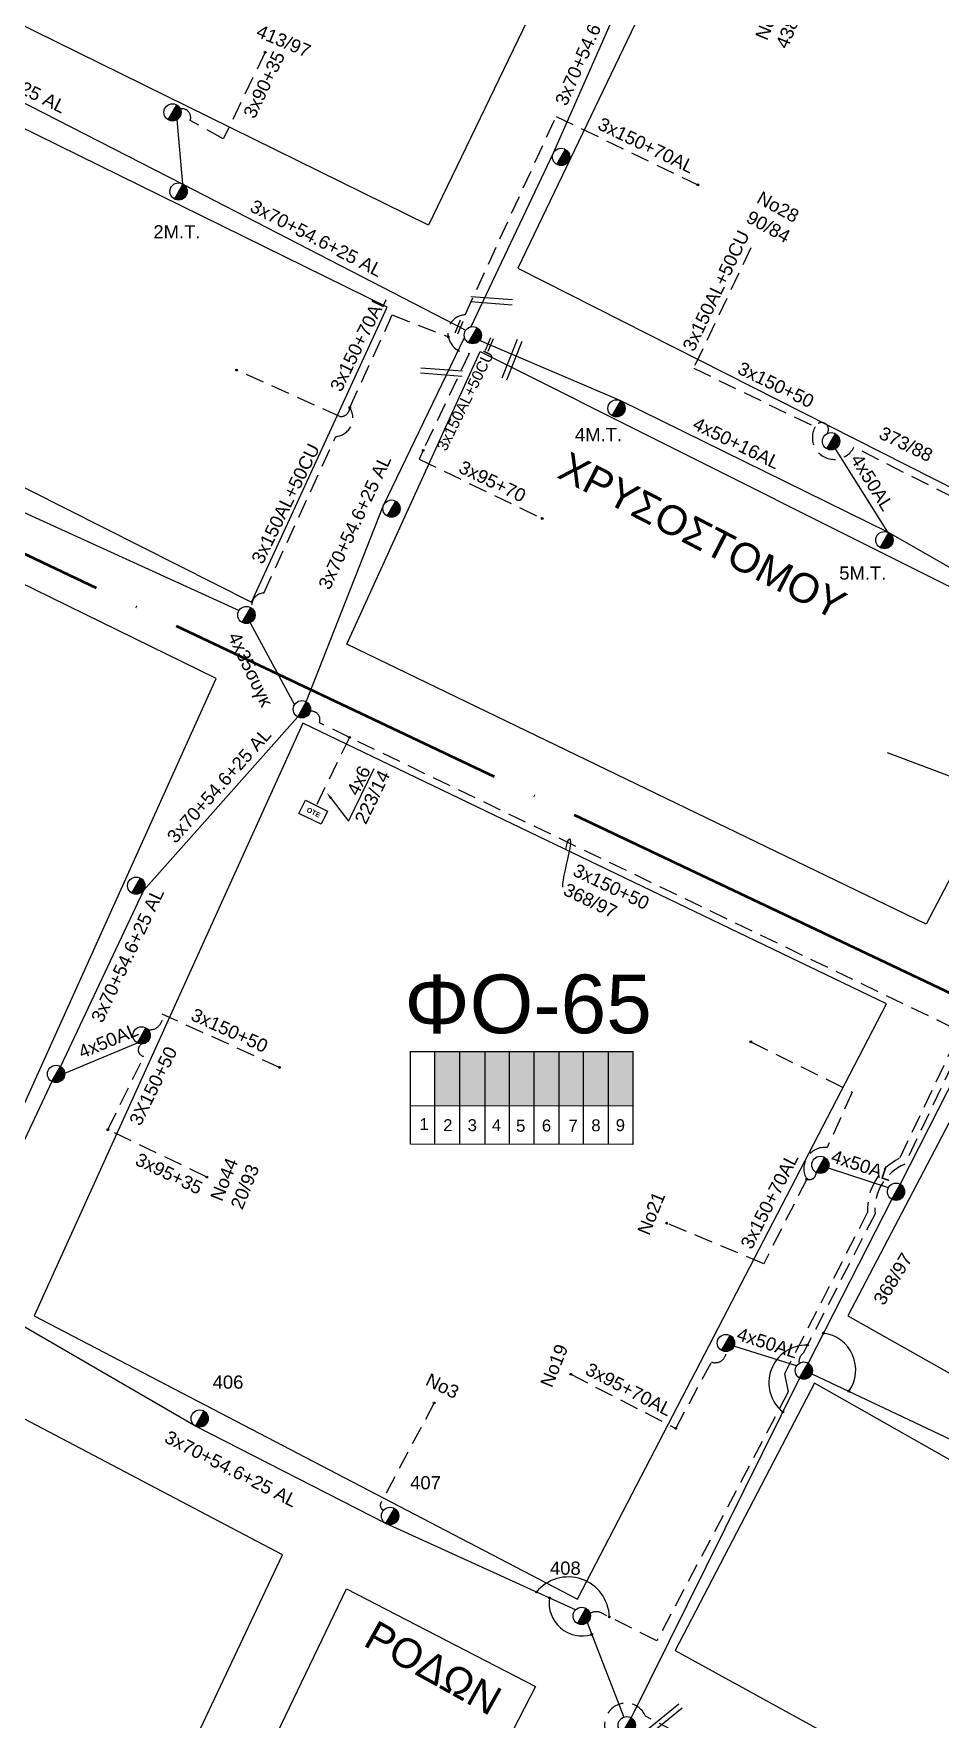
# Model space of a CAD drawing. Header units: millimetres. Extents: x 1020 to 3238, y 796 to 1818.
# Drawn here: x 1616.9 to 1740.6, y 1105.9 to 1335.8 of the extents above; entities that cross this region are included whole.
import ezdxf
from ezdxf import colors
from ezdxf.entities.mleader import LeaderData, LeaderLine
from ezdxf.enums import TextEntityAlignment as Align
from ezdxf.math import Vec2, Vec3

# ---------------------------------------------------------------- set-up
doc = ezdxf.new("R2010")
doc.units = ezdxf.units.MM
doc.linetypes.add('ACAD_ISO04W100', pattern=[30, 24, -3, 0, -3])
doc.linetypes.add('DASHED', pattern=[19.05, 12.7, -6.35])
for name, color, linetype, lineweight in [('.15', 7, 'Continuous', 30), ('.15AL', 7, 'DASHED', 30), ('3x150+50', 7, 'Continuous', 30), ('3x150+50 XLPE', 7, 'SYN_LINE', 30), ('3x150+70AL', 7, 'DASHED', 30), ('3x150AL+50CU', 7, 'Continuous', 30), ('3x70+54.6+25 AL', 7, 'SYN_LINE', 30), ('3x90+35', 7, 'Continuous', 30), ('3x95+35', 7, 'Continuous', 30), ('3X95+70', 7, 'Continuous', 30), ('3x95+70AL', 7, 'Continuous', 30), ('3x95AL+50CU', 7, 'Continuous', 30), ('4x35συγκ', 7, 'Continuous', 30), ('4x50+13_5', 7, 'Continuous', 30), ('4x50+16', 7, 'Continuous', 30), ('4x50+16AL', 7, 'Continuous', 30), ('4x50AL', 7, 'Continuous', 30), ('4x6', 7, 'SYN_LINE', 30), ('Υπόβαθρο ΔΕΗ', 7, 'Continuous', 30)]:
    doc.layers.add(name, color=color, linetype=linetype, lineweight=lineweight)
for name, color, linetype in [('Pillar OTE', 7, 'Continuous'), ('text οδών', 7, 'Continuous'), ('text_kalodion', 7, 'Continuous'), ('ΑΓΝΩΣΤΟ ΥΠΟΓΕΙΟ ΚΑΛΩΔΙΟ', 7, 'DASHED'), ('Επιγραφές - Σχήματα', 7, 'Continuous'), ('Καλώδια ΧΤ   3x150AL+50CU', 7, 'DASHED'), ('Μηχανική τομή', 7, 'Continuous'), ('Στύλος ΦΜ', 7, 'Continuous'), ('Στύλος ΦΜ @ 1', 7, 'Continuous'), ('Συνδέσεις', 7, 'Continuous'), ('Τομή', 7, 'Continuous')]:
    doc.layers.add(name, color=color, linetype=linetype)
doc.styles.add('arial', font='arial.ttf')
doc.styles.get("Standard").update_dxf_attribs({"font": 'arial.ttf'})
doc.linetypes.add('SYN_LINE', pattern='A,0.5,-0.0001,["/\\/\\/\\/",Standard,S=0.1,R=0,X=0,Y=-0.05],-0.25', length=0.7501)

# ---------------------------------------------------------------- blocks, each defined once
blk = doc.blocks.new('ΥΠΑΡΧΩΝ ΤΣΙΜΕΝΤΕΝΙΟΣ ΣΤΥΛΟΣ')
at = {"layer": 'Στύλος ΦΜ'}
blk.add_hatch(color=7, dxfattribs=at).paths.add_polyline_path([(-1.29, -2.28, 0.574793), (2.62, 0, 0.268822), (1.3, 2.27)])
at = {"layer": 'Στύλος ΦΜ', "color": 7}
blk.add_line((-1.29, -2.28), (1.3, 2.27), dxfattribs=at)
blk.add_circle((0, 0), 2.62, dxfattribs=at)
at = {"layer": 'Στύλος ΦΜ', "flags": 4}
for tag, p in [('ΑΡΙΘΜΟΣ', (-4.68, 8.05)), ('ΤΥΠΟΣ', (-4.91, 3.03))]:
    blk.add_attdef(tag, p, '', height=4, dxfattribs=at)
blk = doc.blocks.new('ΤΟΜΗ')
at = {"layer": 'Τομή', "ltscale": 40}
for p, q in [((-5.68, 0), (17.06, 0)), ((-5.68, -2.77), (17.06, -2.77))]:
    blk.add_line(p, q, dxfattribs=at)
blk = doc.blocks.new('_ΣΥΝΔΕΣΗ')
at = {"layer": 'Συνδέσεις', "linetype": 'SYN_LINE', "ltscale": 40}
blk.add_hatch(color=256, dxfattribs=at).paths.add_polyline_path([(0.5, -0.01, 1), (-0.5, -0.01, 1)])
at = {"layer": 'Συνδέσεις'}
blk.add_circle((0, -0.01), 0.5, dxfattribs=at)
blk = doc.blocks.new('ΜΗΧΑΝΙΚΗ ΤΟΜΗ')
at = {"layer": 'Μηχανική τομή', "ltscale": 40}
for p, q in [((-1.89, 0.78), (5.68, 0.78)), ((-1.89, -0.78), (5.68, -0.78))]:
    blk.add_line(p, q, dxfattribs=at)
blk = doc.blocks.new('PILLAR ΟΤΕ')
at = {"layer": 'Pillar OTE', "ltscale": 40}
blk.add_lwpolyline([(-3.31, 2.02), (3.39, 2.02), (3.39, -1.99), (-3.31, -1.99)], close=True, dxfattribs=at)
at = {"layer": 'Pillar OTE', "insert": (-1.81, 0.71), "char_height": 1.3575, "width": 109.961, "attachment_point": 1}
blk.add_mtext('{\\fArial|b1|i0|c161|p34;OTE}', dxfattribs=at)

msp = doc.modelspace()

# ---------------------------------------------------------------- hatches: boundary and pattern name
at = {"layer": 'Καλώδια ΧΤ   3x150AL+50CU', "linetype": 'DASHED', "lineweight": -3, "ltscale": 0.2}
h = msp.add_hatch(color=1, dxfattribs=at)
h.dxf.hatch_style = 1
h.paths.add_polyline_path([(1675.06, 1196.95), (1671.62, 1196.95), (1671.62, 1189.58), (1675.06, 1189.58)])
h = msp.add_hatch(color=6, dxfattribs=at)
h.dxf.hatch_style = 1
h.paths.add_polyline_path([(1675.06, 1189.58), (1678.5, 1189.58), (1678.5, 1196.95), (1675.06, 1196.95)])
h = msp.add_hatch(color=5, dxfattribs=at)
h.dxf.hatch_style = 1
h.paths.add_polyline_path([(1681.79, 1196.94), (1678.5, 1196.95), (1678.5, 1189.58), (1681.79, 1189.58)])
h = msp.add_hatch(color=2, dxfattribs=at)
h.dxf.hatch_style = 1
h.paths.add_polyline_path([(1681.79, 1189.58), (1685.18, 1189.57), (1685.18, 1196.94), (1681.79, 1196.94)])
h = msp.add_hatch(color=85, dxfattribs=at)
h.dxf.hatch_style = 1
h.paths.add_polyline_path([(1685.18, 1189.57), (1688.58, 1189.57), (1688.58, 1196.94), (1685.18, 1196.94)])
h = msp.add_hatch(color=27, dxfattribs=at)
h.dxf.hatch_style = 1
h.paths.add_polyline_path([(1688.52, 1189.57), (1691.91, 1189.57), (1691.91, 1196.94), (1688.52, 1196.94)])
h = msp.add_hatch(color=133, dxfattribs=at)
h.dxf.hatch_style = 1
h.paths.add_polyline_path([(1691.85, 1189.57), (1695.25, 1189.57), (1695.25, 1196.95), (1691.85, 1196.95)])
h = msp.add_hatch(color=30, dxfattribs=at)
h.dxf.hatch_style = 1
h.paths.add_polyline_path([(1695.24, 1189.57), (1698.64, 1189.57), (1698.64, 1196.94), (1695.24, 1196.94)])

# ---------------------------------------------------------------- linework, layer by layer
at = {"layer": '.15', "color": 5, "linetype": 'DASHED', "lineweight": -3, "ltscale": 0.2}
msp.add_lwpolyline([(1749.89, 1210.77, 0.83506), (1745.99, 1205.38), (1734.98, 1182.36, 0.303494), (1730.66, 1175.05), (1719.31, 1152.99), (1719.84, 1150.52), (1701.91, 1116.57), (1694.31, 1120.39, 0.277377), (1692.79, 1120.28)], format="xyb", dxfattribs=at)
at = {"layer": '.15AL', "color": 30, "linetype": 'DASHED', "lineweight": -3, "ltscale": 0.2}
msp.add_lwpolyline([(1704.5, 1145.56), (1709.35, 1154.6, 0.514898), (1711.37, 1156.02, -81.74132)], format="xyb", dxfattribs=at)
at = {"layer": '3x150+50', "color": 85, "linetype": 'DASHED', "lineweight": -3, "ltscale": 0.2}
msp.add_lwpolyline([(1706.94, 1290.17), (1723.49, 1282.16, -1.126116), (1725.14, 1281.25, -2.855632)], format="xyb", dxfattribs=at)
at = {"layer": '3x150+50', "color": 133, "linetype": 'DASHED', "lineweight": -3, "ltscale": 0.2}
for points in [[(1750.33, 1211.67, 0.767881), (1744.81, 1205.25), (1742.38, 1200.16), (1655.88, 1241.78, 0.576783), (1654.64, 1243.36)], [(1650.45, 1194.8), (1634.42, 1202.05, -0.528464), (1632.51, 1199.94, 0.007987)]]:
    msp.add_lwpolyline(points, format="xyb", dxfattribs=at)
at = {"layer": '3x150+50', "color": 6, "linetype": 'DASHED', "lineweight": -3, "ltscale": 0.2}
msp.add_lwpolyline([(1749.46, 1209.87, 0.961246), (1747.23, 1205.67), (1735.72, 1181.59, 0.328538), (1731.68, 1174.84), (1721.87, 1155.8, 0.293835), (1721.32, 1154.43)], format="xyb", dxfattribs=at)
at = {"layer": '3x150+50', "color": 1, "linetype": 'DASHED', "lineweight": -3, "ltscale": 0.2}
msp.add_lwpolyline([(1808.08, 1040.63), (1812.04, 1047.91), (1771, 1070.75), (1768.84, 1070.93), (1700.37, 1106.28, 1.197991), (1695.56, 1103.18, 1.197991)], format="xyb", dxfattribs=at)
at = {"layer": '3x150+50 XLPE', "color": 133, "linetype": 'DASHED', "lineweight": -3, "ltscale": 0.2}
msp.add_lwpolyline([(1627.04, 1186.3), (1631.94, 1196.29, -0.716048), (1631.64, 1197.98, 50.29693)], format="xyb", dxfattribs=at)
at = {"layer": '3x150+70AL', "color": 173, "linetype": 'DASHED', "lineweight": -3, "ltscale": 0.2}
msp.add_lwpolyline([(1673.47, 1294.44, -0.473047), (1675.75, 1297.44), (1688.17, 1324.52), (1707.49, 1315.17)], format="xyb", dxfattribs=at)
at = {"layer": '3x150+70AL', "color": 173, "lineweight": -3, "ltscale": 0.2}
msp.add_lwpolyline([(1660.02, 1284.8), (1665.82, 1297.44), (1673.47, 1294.44)], dxfattribs=at)
msp.add_lwpolyline([(1660.02, 1284.8, -0.434439), (1658.67, 1283.57), (1644.57, 1289.92)], format="xyb", dxfattribs=at)
at = {"layer": '3x150+70AL', "color": 30, "linetype": 'DASHED', "lineweight": -3, "ltscale": 0.2}
for points in [[(1714.72, 1198.29), (1728.57, 1191.43), (1725.13, 1183.87, 1.554774)], [(1725.13, 1183.87, 0.618064), (1722.36, 1179.55), (1716.48, 1168.02), (1703.25, 1173.55)], [(1722.36, 1179.55, 0.559551), (1723.63, 1180.48, -1.452616)]]:
    msp.add_lwpolyline(points, format="xyb", dxfattribs=at)
at = {"layer": '3x150AL+50CU', "color": 133, "linetype": 'DASHED', "lineweight": -3, "ltscale": 0.2}
msp.add_lwpolyline([(1714.75, 1306.57), (1706.94, 1290.17)], dxfattribs=at)
at = {"layer": '3x150AL+50CU', "color": 173, "linetype": 'DASHED', "lineweight": -3, "ltscale": 0.2}
for points in [[(1673.47, 1294.44, 0.355583), (1676.32, 1292.18), (1670.04, 1278.96)], [(1647.1, 1256.7, -0.653762), (1648.3, 1259.48), (1658.13, 1280.84, 0.57173), (1660.02, 1284.8, -0.792317)]]:
    msp.add_lwpolyline(points, format="xyb", dxfattribs=at)
at = {"layer": '3x70+54.6+25 AL', "color": 6, "linetype": 'SYN_LINE', "lineweight": -3, "ltscale": 20}
msp.add_lwpolyline([(1728.88, 1405.68), (1716.63, 1380.66), (1700.51, 1348.37), (1687.79, 1319.51), (1676.52, 1295.81)], dxfattribs=at)
at = {"layer": '3x70+54.6+25 AL', "color": 2, "linetype": 'SYN_LINE', "lineweight": -3, "ltscale": 20}
msp.add_lwpolyline([(1572.44, 1345.84), (1599.94, 1334.07), (1614.43, 1326.95), (1637.27, 1315.29), (1675.84, 1295.34)], dxfattribs=at)
at = {"layer": '3x70+54.6+25 AL', "color": 2, "linetype": 'SYN_LINE', "lineweight": -3, "ltscale": 10}
msp.add_lwpolyline([(1637.27, 1315.29), (1636.49, 1324.08)], dxfattribs=at)
at = {"layer": '3x70+54.6+25 AL', "color": 133, "linetype": 'SYN_LINE', "lineweight": -3, "ltscale": 20}
for points in [[(1654.09, 1244.67), (1664.59, 1271.36), (1675.68, 1294.36)], [(1652.92, 1242.62), (1631.89, 1218.93), (1620.55, 1194.92)], [(1619.39, 1192.87), (1606.74, 1166.01)]]:
    msp.add_lwpolyline(points, dxfattribs=at)
at = {"layer": '3x70+54.6+25 AL', "color": 85, "linetype": 'SYN_LINE', "lineweight": -3, "ltscale": 20}
msp.add_lwpolyline([(1748.23, 1232.1), (1733.39, 1237.69)], dxfattribs=at)
at = {"layer": '3x70+54.6+25 AL', "color": 5, "linetype": 'SYN_LINE', "lineweight": -3, "ltscale": 20}
msp.add_lwpolyline([(1690.83, 1120.81), (1664.93, 1132.58), (1638.97, 1145.87), (1607.13, 1164.33)], dxfattribs=at)
at = {"layer": '3x90+35', "color": 2, "linetype": 'DASHED', "lineweight": -3, "ltscale": 0.2}
msp.add_lwpolyline([(1648.48, 1333.26), (1642.77, 1321.44), (1638.27, 1323.96, 0.561981), (1636.93, 1325.55, -2.472957)], format="xyb", dxfattribs=at)
at = {"layer": '3x95+35', "color": 133, "linetype": 'DASHED', "lineweight": -3, "ltscale": 0.2}
msp.add_lwpolyline([(1640.51, 1179.84), (1627.04, 1186.3)], dxfattribs=at)
at = {"layer": '3X95+70', "color": 173, "linetype": 'DASHED', "lineweight": -3, "ltscale": 0.2}
msp.add_lwpolyline([(1670.04, 1278.96), (1669.47, 1277.77), (1686.28, 1269.66)], dxfattribs=at)
at = {"layer": '3x95+70AL', "color": 30, "linetype": 'DASHED', "lineweight": -3, "ltscale": 0.2}
msp.add_lwpolyline([(1690.17, 1152.94), (1704.5, 1145.56)], dxfattribs=at)
at = {"layer": '3x95AL+50CU', "color": 85, "linetype": 'DASHED', "lineweight": -3, "ltscale": 0.2}
msp.add_lwpolyline([(1751.34, 1291.09), (1742.36, 1272.51), (1728.79, 1279.4, -1.023751), (1723.49, 1282.16, 2.291303)], format="xyb", dxfattribs=at)
at = {"layer": '4x35συγκ', "color": 173, "linetype": 'SYN_LINE', "lineweight": -3, "ltscale": 15}
msp.add_lwpolyline([(1646.46, 1255.45), (1652.48, 1244.23)], dxfattribs=at)
at = {"layer": '4x50+13_5', "color": 30, "lineweight": -3, "ltscale": 0.2}
msp.add_lwpolyline([(1723.05, 1153.01), (1747.01, 1141.67), (1770.47, 1128.58), (1794.76, 1114.7), (1818.89, 1100.61), (1845.99, 1084.81)], dxfattribs=at)
at = {"layer": '4x50+16', "color": 5, "lineweight": -3, "ltscale": 0.2}
msp.add_lwpolyline([(1692.4, 1119.06), (1697.4, 1106.18)], dxfattribs=at)
at = {"layer": '4x50+16AL', "color": 173, "lineweight": -3, "ltscale": 0.2}
msp.add_lwpolyline([(1551.03, 1304.06), (1573.73, 1291.75), (1593.33, 1281.64), (1614.54, 1271), (1644.94, 1257.13)], dxfattribs=at)
at = {"layer": '4x50+16AL', "color": 85, "lineweight": -3, "ltscale": 0.2}
msp.add_lwpolyline([(1769.65, 1247.08), (1733.52, 1267.74), (1696.99, 1285.71), (1677.74, 1293.94)], dxfattribs=at)
at = {"layer": '4x50AL', "color": 85, "lineweight": -3, "ltscale": 0.2}
msp.add_lwpolyline([(1733.42, 1267.79), (1726.28, 1279.19)], dxfattribs=at)
at = {"layer": '4x50AL', "color": 30, "lineweight": -3, "ltscale": 0.2}
for points in [[(1749.21, 1206.54), (1735.12, 1178.85)], [(1733.49, 1178.36), (1725.3, 1181.05)], [(1733.95, 1176.8), (1722.54, 1154.46)], [(1720.97, 1154.07), (1712.43, 1156.78)]]:
    msp.add_lwpolyline(points, dxfattribs=at)
at = {"layer": '4x50AL', "color": 133, "lineweight": -3, "ltscale": 0.2}
msp.add_lwpolyline([(1621.14, 1194.01), (1631.05, 1198.13)], dxfattribs=at)
at = {"layer": '4x50AL', "color": 6, "lineweight": -3, "ltscale": 0.2}
msp.add_lwpolyline([(1721.38, 1152.41), (1698.39, 1106.09)], dxfattribs=at)
at = {"layer": '4x6', "color": 133, "linetype": 'DASHED', "lineweight": -3, "ltscale": 0.2}
msp.add_lwpolyline([(1659.98, 1239.81), (1655.46, 1230.52)], dxfattribs=at)
at = {"layer": 'Pillar OTE', "lineweight": -3, "ltscale": 40}
for points in [[(1668.29, 1184.31), (1668.29, 1196.95), (1698.62, 1196.94), (1698.62, 1184.28), (1668.29, 1184.31)], [(1671.62, 1184.3), (1671.62, 1196.95)], [(1675.06, 1184.3), (1675.06, 1196.95)], [(1678.5, 1184.3), (1678.5, 1196.95)], [(1681.79, 1184.29), (1681.79, 1196.94)], [(1685.18, 1184.29), (1685.18, 1196.94)], [(1688.58, 1184.29), (1688.58, 1196.94)], [(1691.91, 1184.28), (1691.91, 1196.94)], [(1695.3, 1184.28), (1695.3, 1196.94)], [(1668.29, 1189.59), (1698.62, 1189.56)]]:
    msp.add_lwpolyline(points, dxfattribs=at)
at = {"layer": 'ΑΓΝΩΣΤΟ ΥΠΟΓΕΙΟ ΚΑΛΩΔΙΟ', "color": 5, "lineweight": -3, "ltscale": 0.2}
msp.add_lwpolyline([(1671.54, 1149.03), (1664.27, 1135.39, 0.457571), (1664.65, 1134.4, 0.173886)], format="xyb", dxfattribs=at)
at = {"layer": 'Υπόβαθρο ΔΕΗ', "color": 1, "linetype": 'ACAD_ISO04W100', "lineweight": 50, "ltscale": 2}
msp.add_lwpolyline([(2897.66, 1801.46), (2899.37, 1753.84), (2811.49, 1635.31), (2792.55, 1614.57), (2757.37, 1549.51), (2665.72, 1495.01), (2560.71, 1451.54), (2481.37, 1390.44), (2388.44, 1347.03), (2262.24, 1330.19), (2197.17, 1327.65), (2179.45, 1318.84), (2139.09, 1283.92), (2119.89, 1261.32), (2078.79, 1160.44), (2035.44, 1084.11), (1936.96, 1112.27), (1734.05, 1208.64), (1538.56, 1301.42), (1499.15, 1214.88), (1220.66, 1365.27), (1101.95, 1134.49), (1047.96, 1156.8)], dxfattribs=at)
at = {"layer": 'Υπόβαθρο ΔΕΗ', "color": 7, "lineweight": -3}
for points in [[(1623.38, 1446.62), (1715.6, 1402.57), (1670.76, 1309.67), (1578, 1355.38)], [(1727.68, 1397), (1682.97, 1303.82), (1764.4, 1262.59), (1811.08, 1356.5)], [(1572.56, 1344.07), (1552.69, 1305.13), (1575.94, 1293.89), (1646.63, 1258.27), (1665.11, 1298.51)], [(1547.35, 1294.09), (1510.66, 1217.24), (1544.99, 1199.23), (1571.15, 1184.95), (1605.37, 1167.2), (1641.81, 1247.85)], [(1677.83, 1292.45), (1758.44, 1252.05), (1738.66, 1214.31), (1659.63, 1252.51)], [(1653.63, 1241.76), (1616.96, 1160.92), (1691.09, 1122.25), (1733.25, 1203.45)], [(1747.13, 1197.53), (1727.96, 1160.89), (1888.12, 1070.56), (1921.33, 1052.01), (1930.99, 1052.86), (1933.38, 1060.47), (1943.91, 1081.09), (1948.7, 1087.96), (1951.87, 1092.15), (1954.52, 1094.79), (1954.52, 1099.58)], [(1723.42, 1151.74), (1704.4, 1115.24), (1909.94, 1002.25), (1923.92, 1038.1)], [(1650.84, 1128.32), (1611.25, 1149.13), (1584.58, 1094.76), (1625.42, 1074.48)], [(1659.58, 1123.65), (1685.38, 1110.35), (1658.48, 1058.21), (1633.98, 1070.37)]]:
    msp.add_lwpolyline(points, close=True, dxfattribs=at)
at = {"layer": 'Υπόβαθρο ΔΕΗ', "lineweight": -3}
for centre, radius, start, end in [((1722.32, 1151.78), 5.13, 88.5627, 230.9351), ((1724.01, 1153.55), 5.03, 324.3832, 82.901), ((1689.82, 1119.68), 5.61, 1.5239, 140.6636), ((1691.72, 1121.76), 4.51, 171.4567, 286.803)]:
    msp.add_arc(centre, radius, start, end, dxfattribs=at)
at = {"layer": 'Υπόβαθρο ΔΕΗ', "color": 7, "lineweight": -3}
msp.add_open_spline([(1689.08, 1219.39), (1689, 1220.3), (1690.54, 1225.82), (1689.88, 1226.07), (1689.63, 1225.55), (1689.46, 1224.52)], degree=3, dxfattribs=at)

# ---------------------------------------------------------------- block references
at = {"layer": 'Pillar OTE', "xscale": 0.5, "yscale": 0.5, "zscale": 0.5, "rotation": 333.9999999999999}
msp.add_blockref('PILLAR ΟΤΕ', (1655.02, 1229.59), dxfattribs=at)
at = {"layer": 'Μηχανική τομή', "lineweight": -3, "xscale": 0.2499999999999677, "yscale": 0.2499999999999677, "zscale": 0.2499999999999677, "rotation": 247.5537737864519}
for p in [(1675.07, 1296.19), (1679.23, 1293.81)]:
    msp.add_blockref('ΜΗΧΑΝΙΚΗ ΤΟΜΗ', p, dxfattribs=at)
at = {"layer": 'Στύλος ΦΜ @ 1', "lineweight": -3, "ltscale": 40}
for p, xscale, yscale, zscale in [((1635.85, 1325.07), 0.4499999999997795, 0.4499999999997795, 0.4499999999997795), ((1688.85, 1318.99), 0.4500000000000842, 0.4500000000000842, 0.4500000000000842), ((1676.81, 1294.67), 0.4500000000000842, 0.4500000000000842, 0.4500000000000842), ((1725.67, 1280.2), 0.4500000000000842, 0.4500000000000842, 0.4500000000000842), ((1665.72, 1271.01), 0.4500000000000842, 0.4500000000000842, 0.4500000000000842), ((1645.93, 1256.5), 0.4499999999996872, 0.4499999999996872, 0.4499999999996872), ((1653.5, 1243.65), 0.4499999999996872, 0.4499999999996872, 0.4499999999996872), ((1630.9, 1219.58), 0.4499999999996872, 0.4499999999996872, 0.4499999999996872), ((1631.63, 1199.16), 0.4499999999996872, 0.4499999999996872, 0.4499999999996872), ((1619.97, 1193.9), 0.4499999999996872, 0.4499999999996872, 0.4499999999996872), ((1724.21, 1181.5), 0.4500000000000842, 0.4500000000000842, 0.4500000000000842), ((1734.53, 1177.83), 0.4500000000000842, 0.4500000000000842, 0.4500000000000842), ((1711.33, 1157.2), 0.4500000000000842, 0.4500000000000842, 0.4500000000000842), ((1721.96, 1153.44), 0.4500000000000842, 0.4500000000000842, 0.4500000000000842)]:
    msp.add_blockref('ΥΠΑΡΧΩΝ ΤΣΙΜΕΝΤΕΝΙΟΣ ΣΤΥΛΟΣ', p, dxfattribs=dict(at, xscale=xscale, yscale=yscale, zscale=zscale))
ref = msp.add_blockref('ΥΠΑΡΧΩΝ ΤΣΙΜΕΝΤΕΝΙΟΣ ΣΤΥΛΟΣ', (1636.68, 1314.27), dxfattribs=dict(at, xscale=0.4499999999998111, yscale=0.4499999999998111, zscale=0.4499999999998111))
ref.add_attrib('ΤΥΠΟΣ', '2M.T.', (1633.24, 1307.87), dxfattribs={"layer": 'Στύλος ΦΜ', "height": 1.8, "flags": 4})
ref = msp.add_blockref('ΥΠΑΡΧΩΝ ΤΣΙΜΕΝΤΕΝΙΟΣ ΣΤΥΛΟΣ', (1696.41, 1284.69), dxfattribs=dict(at, xscale=0.4500000000000842, yscale=0.4500000000000842, zscale=0.4500000000000842))
ref.add_attrib('ΤΥΠΟΣ', '4M.T.', (1690.74, 1280.21), dxfattribs={"layer": 'Στύλος ΦΜ', "height": 1.8, "flags": 4})
ref = msp.add_blockref('ΥΠΑΡΧΩΝ ΤΣΙΜΕΝΤΕΝΙΟΣ ΣΤΥΛΟΣ', (1732.95, 1266.71), dxfattribs=dict(at, xscale=0.4500000000000842, yscale=0.4500000000000842, zscale=0.4500000000000842))
ref.add_attrib('ΤΥΠΟΣ', '5M.T.', (1726.79, 1261.33), dxfattribs={"layer": 'Στύλος ΦΜ', "height": 1.8, "flags": 4})
ref = msp.add_blockref('ΥΠΑΡΧΩΝ ΤΣΙΜΕΝΤΕΝΙΟΣ ΣΤΥΛΟΣ', (1639.55, 1146.9), dxfattribs=dict(at, xscale=0.4499999999997795, yscale=0.4499999999997795, zscale=0.4499999999997795))
ref.add_attrib('ΤΥΠΟΣ', '406', (1641.32, 1150.97), dxfattribs={"layer": 'Στύλος ΦΜ', "height": 1.8, "flags": 4})
ref = msp.add_blockref('ΥΠΑΡΧΩΝ ΤΣΙΜΕΝΤΕΝΙΟΣ ΣΤΥΛΟΣ', (1665.52, 1133.61), dxfattribs=dict(at, xscale=0.4499999999997725, yscale=0.4499999999997725, zscale=0.4499999999997725))
ref.add_attrib('ΤΥΠΟΣ', '407', (1668.26, 1137.24), dxfattribs={"layer": 'Στύλος ΦΜ', "height": 1.8, "flags": 4})
ref = msp.add_blockref('ΥΠΑΡΧΩΝ ΤΣΙΜΕΝΤΕΝΙΟΣ ΣΤΥΛΟΣ', (1691.66, 1119.97), dxfattribs=dict(at, xscale=0.4499999999998894, yscale=0.4499999999998894, zscale=0.4499999999998894))
ref.add_attrib('ΤΥΠΟΣ', '408', (1687.33, 1125.59), dxfattribs={"layer": 'Στύλος ΦΜ', "height": 1.8, "flags": 4})
ref = msp.add_blockref('ΥΠΑΡΧΩΝ ΤΣΙΜΕΝΤΕΝΙΟΣ ΣΤΥΛΟΣ', (1697.81, 1105.07), dxfattribs=dict(at, xscale=0.4500000000001488, yscale=0.4500000000001488, zscale=0.4500000000001488))
ref.add_attrib('ΤΥΠΟΣ', '738', (1697.98, 1099.36), dxfattribs={"layer": 'Στύλος ΦΜ', "height": 1.8, "rotation": 360, "flags": 4})
at = {"layer": 'Συνδέσεις', "lineweight": -3, "xscale": 0.25, "yscale": 0.25, "zscale": 0.25}
for p in [(1648.48, 1333.26), (1707.49, 1315.18), (1673.47, 1294.44), (1644.57, 1289.92), (1660.02, 1284.8), (1670.05, 1278.96), (1686.28, 1269.66), (1659.98, 1239.81), (1714.72, 1198.29), (1650.45, 1194.8), (1627.04, 1186.3), (1640.51, 1179.84), (1722.36, 1179.56), (1703.25, 1173.55), (1722.45, 1156.92), (1724.63, 1158.55), (1690.17, 1152.94), (1728.1, 1150.63), (1671.54, 1149.03), (1719.09, 1147.8), (1704.5, 1145.56), (1685.48, 1123.24), (1687.26, 1122.43), (1695.43, 1119.83), (1693.03, 1117.44)]:
    msp.add_blockref('_ΣΥΝΔΕΣΗ', p, dxfattribs=at)
at = {"layer": 'Τομή', "lineweight": -3}
for p, xscale, yscale, zscale, rotation in [((1680.76, 1298.89), 0.2499999999999996, 0.2499999999999996, 0.2499999999999996, 175.7218064700841), ((1682.97, 1292.5), 0.2499999999999995, 0.2499999999999995, 0.2499999999999995, 248.2434916515823), ((1673.93, 1289.16), 0.2499999999999995, 0.2499999999999995, 0.2499999999999995, 175.7218064700841), ((1701.61, 1105.28), 0.2499999999999995, 0.2499999999999995, 0.2499999999999995, 39.38108142913769)]:
    msp.add_blockref('ΤΟΜΗ', p, dxfattribs=dict(at, xscale=xscale, yscale=yscale, zscale=zscale, rotation=rotation))

# ---------------------------------------------------------------- texts
at = {"lineweight": -3, "ltscale": 30, "char_height": 1.63, "width": 11.2573, "attachment_point": 1}
for s, insert in [('1', (1669.53, 1187.87)), ('2', (1672.77, 1187.73)), ('3', (1676.1, 1187.73)), ('4', (1679.41, 1187.73)), ('5', (1682.71, 1187.65)), ('6', (1686.23, 1187.68)), ('7', (1689.86, 1187.68)), ('8', (1692.97, 1187.71)), ('9', (1696.3, 1187.73))]:
    msp.add_mtext(s, dxfattribs=dict(at, insert=insert))
at = {"layer": 'text οδών', "lineweight": -3, "ltscale": 40, "char_height": 2, "attachment_point": 1}
for s, insert, width, rotation in [('{\\H2x;XPYΣOΣTOMOY \\P} ', (1689.96, 1278.9), 49.0578, 332.7918), ('{\\H2x;POΔΩΝ\\P} ', (1663.65, 1119.52), 13.6816, 330.805)]:
    msp.add_mtext(s, dxfattribs=dict(at, insert=insert, width=width, rotation=rotation))
at = {"layer": 'text_kalodion', "linetype": 'Continuous', "lineweight": -3, "ltscale": 0.2}
for s, height, rotation, p in [('3x70+54.6+25 AL', 1.8, 66.2163, (1692.77, 1335.27)), ('3x70+54.6+25 AL', 1.8, 333.8348, (1612.21, 1330.05)), ('3x90+35', 1.8, 64.2173, (1648.34, 1328.84)), ('3x150+70AL', 1.8, 334.1915, (1700.47, 1320.57)), ('3x70+54.6+25 AL', 1.8, 332.6442, (1655.49, 1307.9)), ('3x150AL+50CU', 1.8, 64.5056, (1709.98, 1300.74)), ('3x150+70AL', 1.8, 63.7985, (1661.18, 1293.57)), ('3x150AL+50CU', 1.5, 63.7985, (1675.77, 1285.74)), ('3x150+50', 1.8, 334.173, (1718.15, 1287.91)), ('4x50+16AL', 1.8, 333.805, (1712.78, 1279.95)), ('373/88', 1.8, 334.173, (1735.9, 1279.81)), ('3x150AL+50CU', 1.8, 63.7985, (1651.26, 1271.7)), ('3x70+54.6+25 AL', 1.8, 64.7357, (1660.7, 1269.17)), ('3x95+70', 1.8, 334.173, (1679.49, 1274.73)), ('4x50AL', 1.8, 302.0673, (1731.28, 1274.6)), ('4x35συγκ', 1.8, 295.3956, (1646.5, 1249.07)), ('3x70+54.6+25 AL', 1.8, 48.3981, (1642.19, 1233.25)), ('4x6', 1.8, 64, (1661.23, 1233.92)), ('3x150+50', 1.8, 334.3066, (1695.69, 1219.45)), ('3x70+54.6+25 AL', 1.8, 64.7357, (1629.71, 1210.1)), ('368/97', 1.8, 334.3066, (1692.85, 1217.56)), ('3x150+50', 1.8, 335.6748, (1643.63, 1199.85)), ('4x50AL', 1.8, 22.5701, (1627.08, 1198.43)), ('3X150+50', 1.8, 63.8819, (1633.21, 1192.27)), ('3x95+35', 1.8, 334.384, (1635.37, 1180.31)), ('3x150+70AL', 1.8, 63.0119, (1717.26, 1176.58)), ('4x50AL', 1.8, 341.8525, (1729.86, 1181.44)), ('4x50AL', 1.8, 342.3869, (1717, 1157.22)), ('3x95+70AL', 1.8, 332.7575, (1698.1, 1150.88)), ('3x70+54.6+25 AL', 1.8, 332.897, (1643.84, 1140.04))]:
    msp.add_text(s, height=height, rotation=rotation, dxfattribs=at).set_placement(p, align=Align.MIDDLE_CENTER)
at = {"layer": 'text_kalodion', "linetype": 'Continuous', "lineweight": -3, "ltscale": 0.2, "insert": (1660.6, 1228.61), "char_height": 1.8, "width": 9.1232, "attachment_point": 1, "rotation": 64}
msp.add_mtext('223/14', dxfattribs=at)
at = {"layer": 'Επιγραφές - Σχήματα', "lineweight": -3, "insert": (1667.46, 1207.45), "char_height": 8, "width": 15.5504, "attachment_point": 1, "style": 'arial'}
msp.add_mtext('ΦO-65', dxfattribs=at)
at = {"layer": 'Υπόβαθρο ΔΕΗ', "lineweight": -3, "char_height": 1.8, "width": 9.1232, "attachment_point": 1, "style": 'arial'}
for s, insert, rotation in [('No56\\P438/89', (1715.27, 1335.44), 67.5143), ('413/97', (1647.81, 1337.11), 337.3132), ('No28\\P90/84', (1716.24, 1314.4), 331.312), ('No44\\P20/93', (1640.92, 1177.07), 67.9615), ('No21', (1699.18, 1172.45), 67.9615), ('368/97', (1731.33, 1163.13), 58.6232), ('No19', (1685.93, 1151.66), 67.9615), ('No3', (1671, 1153.17), 333.8283)]:
    msp.add_mtext(s, dxfattribs=dict(at, insert=insert, rotation=rotation))

# ---------------------------------------------------------------- leaders
at = {"layer": 'Υπόβαθρο ΔΕΗ', "color": 7, "lineweight": -3}
ml = msp.add_multileader_mtext('Standard', dxfattribs=at)
ml.set_content('', color=7)
ml.set_leader_properties()
ml.build(insert=Vec2(0, 0))
ml.multileader.update_dxf_attribs({"arrow_head_size": 1})
ctx = ml.context
ctx.base_point, ctx.arrow_head_size, ctx.plane_origin, ctx.plane_x_axis, ctx.plane_y_axis = Vec3(1663.34, 1235.57), 1, Vec3(1656.88, 1232.28), Vec3(0.438371, 0.898794), Vec3(-0.898794, 0.438371)
notes = []
notes.append((ctx, [(0, (1, 1, 0), (1659.83, 1228.37), (0.438371, 0.898794), 8, [(0, [(1656.88, 1232.28)], 0, [])])]))
ctx.mtext.insert, ctx.mtext.text_direction, ctx.mtext.rotation, ctx.mtext.flow_direction = Vec3(1662.41, 1238.24), Vec3(0.438371, 0.898794), 1.117011, 5
for ctx, leaders in notes:
    for number, flags, end, landing, length, lines in leaders:
        leader = LeaderData()
        leader.index, (leader.has_last_leader_line, leader.has_dogleg_vector, leader.attachment_direction) = number, flags
        leader.last_leader_point, leader.dogleg_vector, leader.dogleg_length = Vec3(end), Vec3(landing), length
        for number, points, colour, breaks in lines:
            line = LeaderLine()
            line.index, line.vertices, line.color, line.breaks = number, Vec3.list(points), colors.encode_raw_color(colour), breaks
            leader.lines.append(line)
        ctx.leaders.append(leader)

doc.saveas('drawing.dxf')
